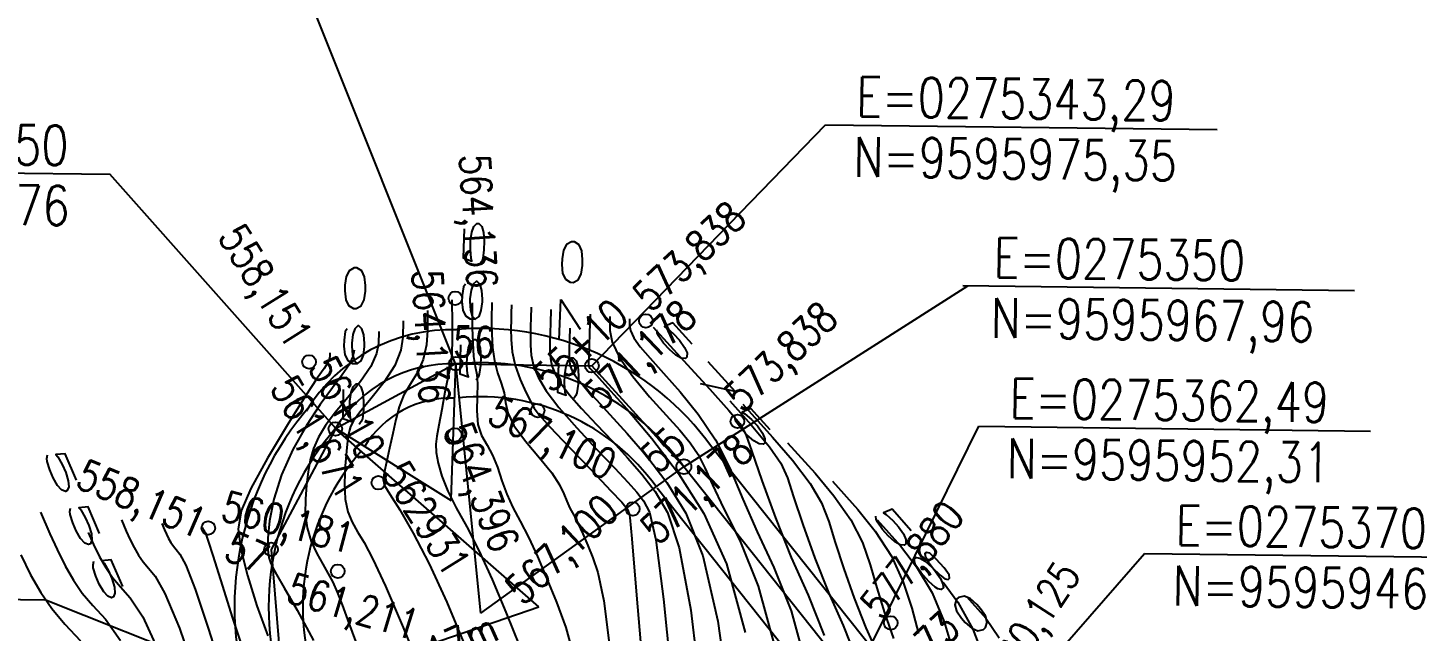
# Model space of a CAD drawing. Header units: millimetres. Extents: x 276147 to 291056, y 9594849 to 9609891.
# Drawn here: x 283581.1 to 283682.9, y 9603609.9 to 9603654 of the extents above; entities that cross this region are included whole.
import ezdxf
from ezdxf.enums import TextEntityAlignment as Align

# ---------------------------------------------------------------- set-up
doc = ezdxf.new("R2010")
doc.units = ezdxf.units.MM
doc.header["$LTSCALE"] = 10
doc.linetypes.add('CONTINUO', pattern=[0])
for name, color, linetype in [('Curvas mestras', 30, 'Continuous'), ('Curvas simples', 9, 'Continuous'), ('Curvas texto', 2, 'Continuous'), ('LINHA02', 8, 'Continuous'), ('TEXTO-PAPEL', 7, 'Continuous'), ('TEXTO02', 3, 'Continuous'), ('Top_malha_coord', 8, 'Continuous')]:
    doc.layers.add(name, color=color, linetype=linetype)
doc.styles.add('ROMANS', font='romans.shx', dxfattribs={"width": 0.8, "height": 4})
doc.styles.add('SIMPLEX', font='simplex', dxfattribs={"height": 0.2})

# ---------------------------------------------------------------- blocks, each defined once
blk = doc.blocks.new('Curvas')
at = {"layer": 'Curvas mestras', "linetype": 'CONTINUO'}
for points in [[(275328.535558, 9595979.944628, 565), (275328.53319, 9595979.650174, 565), (275328.534358, 9595979.062006, 565), (275328.543953, 9595978.12185, 565), (275328.575699, 9595977.023881, 565), (275328.645528, 9595976.025384, 565), (275328.757556, 9595975.303444, 565), (275328.868636, 9595974.714337, 565), (275328.923807, 9595974.034139, 565), (275328.895947, 9595973.107391, 565), (275328.869294, 9595972.052501, 565), (275328.955924, 9595971.056341, 565), (275329.231686, 9595970.250868, 565), (275329.627513, 9595969.548364, 565), (275330.038112, 9595968.806189, 565), (275330.386572, 9595967.919694, 565), (275330.709537, 9595966.936172, 565), (275331.072031, 9595965.940902, 565), (275331.525047, 9595964.984632, 565), (275332.063425, 9595963.979983, 565), (275332.667973, 9595962.805046, 565), (275333.320215, 9595961.374637, 565), (275334.004565, 9595959.750475, 565), (275334.706155, 9595958.031008, 565), (275335.411608, 9595956.176751, 565), (275336.113511, 9595953.596493, 565)], [(275335.701533, 9595978.110949, 570), (275335.67421, 9595977.308004, 570), (275335.651592, 9595976.561073, 570), (275335.643254, 9595976.022219, 570), (275335.66278, 9595975.648158, 570), (275335.724758, 9595975.346777, 570), (275335.847379, 9595975.03557, 570), (275336.063261, 9595974.670474, 570), (275336.408629, 9595974.217037, 570), (275336.921623, 9595973.633766, 570), (275337.648057, 9595972.850997, 570), (275338.635658, 9595971.792027, 570), (275339.901177, 9595970.402677, 570), (275341.337436, 9595968.718863, 570), (275342.806281, 9595966.799025, 570), (275344.188681, 9595964.569646, 570), (275345.442109, 9595961.429385, 570), (275346.543162, 9595956.644943, 570), (275347.488345, 9595949.848217, 570)], [(275319.889453, 9595976.496754, 560), (275319.792901, 9595976.022434, 560), (275319.524435, 9595975.414899, 560), (275319.018775, 9595974.673589, 560), (275318.296454, 9595973.733897, 560), (275317.399455, 9595972.515203, 560), (275316.38744, 9595970.973638, 560), (275315.390785, 9595969.212333, 560), (275314.557543, 9595967.371169, 560), (275314.000449, 9595965.588342, 560), (275313.690964, 9595963.995318, 560), (275313.565231, 9595962.721882, 560), (275313.563401, 9595961.854147, 560), (275313.641655, 9595961.303547, 560), (275313.76018, 9595960.937847, 560), (275313.90917, 9595960.604585, 560), (275314.198841, 9595960.070393, 560), (275314.769417, 9595959.081675, 560), (275315.708995, 9595957.447056, 560), (275316.897167, 9595955.224033, 560)], [(275347.426992, 9595972.780528, 575), (275348.976198, 9595971.028781, 575), (275350.323349, 9595969.406323, 575), (275351.148351, 9595968.207741, 575), (275351.634496, 9595967.135252, 575), (275352.09092, 9595965.742982, 575), (275352.763185, 9595963.716636, 575), (275353.642567, 9595961.268232, 575), (275354.656769, 9595958.741372, 575), (275355.728775, 9595956.345362, 575), (275356.7627, 9595953.752353, 575)], [(275300.390735, 9595963.143026, 555), (275300.788653, 9595962.270578, 555), (275301.234609, 9595961.371602, 555), (275301.692188, 9595960.573573, 555), (275302.189362, 9595959.8577, 555), (275302.7702, 9595959.168628, 555), (275303.482895, 9595958.365765, 555), (275304.392136, 9595956.967567, 555), (275305.566739, 9595954.407258, 555)], [(275363.046155, 9595959.515124, 580), (275364.136683, 9595958.034753, 580), (275365.224447, 9595956.068641, 580), (275366.125129, 9595953.687924, 580)]]:
    blk.add_polyline3d(points, dxfattribs=at)
at = {"layer": 'Curvas simples', "linetype": 'CONTINUO'}
for points in [[(275327.053722, 9595980.18504, 564), (275327.068782, 9595978.424051, 564), (275327.069139, 9595977.258868, 564), (275327.049864, 9595976.246998, 564), (275326.998666, 9595975.612886, 564), (275326.903121, 9595975.133837, 564), (275326.750774, 9595974.475369, 564), (275326.538952, 9595973.411239, 564), (275326.304122, 9595972.14816, 564), (275326.092534, 9595971.001084, 564), (275325.944656, 9595970.195939, 564), (275325.877826, 9595969.602553, 564), (275325.9036, 9595969.001727, 564), (275326.03685, 9595968.218658, 564), (275326.305722, 9595967.256105, 564), (275326.741679, 9595966.161222, 564), (275327.363761, 9595964.954072, 564), (275328.141321, 9595963.546356, 564), (275329.031293, 9595961.822687, 564), (275329.994127, 9595959.711131, 564), (275331.004358, 9595957.313559, 564), (275332.040038, 9595954.775298, 564)], [(275329.981952, 9595979.972072, 566), (275329.968753, 9595979.577892, 566), (275329.961394, 9595979.18174, 566), (275329.957805, 9595978.561819, 566), (275329.967574, 9595977.694885, 566), (275330.023204, 9595976.692431, 566), (275330.162923, 9595975.699633, 566), (275330.403265, 9595974.82962, 566), (275330.673993, 9595974.067337, 566), (275330.883175, 9595973.365679, 566), (275330.989762, 9595972.670626, 566), (275331.156235, 9595971.900487, 566), (275331.59596, 9595970.966655, 566), (275332.436597, 9595969.825164, 566), (275333.462983, 9595968.610624, 566), (275334.374249, 9595967.50229, 566), (275334.945824, 9595966.635819, 566), (275335.258329, 9595965.972492, 566), (275335.468683, 9595965.429996, 566), (275335.705977, 9595964.929093, 566), (275335.987985, 9595964.402848, 566), (275336.304652, 9595963.787405, 566), (275336.646303, 9595963.038143, 566), (275337.004772, 9595962.187392, 566), (275337.372272, 9595961.286719, 566), (275337.750075, 9595960.211941, 566), (275338.1757, 9595958.135878, 566), (275338.695725, 9595954.055601, 566)], [(275325.264917, 9595979.405926, 563), (275325.266114, 9595977.933636, 563), (275325.187397, 9595976.881036, 563), (275324.956953, 9595975.80703, 563), (275324.53211, 9595974.868369, 563), (275324.011069, 9595974.03082, 563), (275323.527246, 9595973.212408, 563), (275323.180149, 9595972.343498, 563), (275322.933661, 9595971.403818, 563), (275322.717756, 9595970.385436, 563), (275322.481792, 9595969.307384, 563), (275322.252656, 9595968.296537, 563), (275322.076617, 9595967.506734, 563), (275322.006712, 9595967.015381, 563), (275322.123036, 9595966.594161, 563), (275322.51245, 9595965.938325, 563), (275323.232437, 9595964.792187, 563), (275324.222963, 9595963.096313, 563), (275325.394613, 9595960.840328, 563), (275326.668039, 9595958.047624, 563), (275328.004151, 9595954.876642, 563)], [(275331.422376, 9595979.800973, 567), (275331.401948, 9595979.211156, 567), (275331.389598, 9595978.713306, 567), (275331.381251, 9595978.061633, 567), (275331.391195, 9595977.267921, 567), (275331.470708, 9595976.360981, 567), (275331.680317, 9595975.373881, 567), (275332.048974, 9595974.355796, 567), (275332.47935, 9595973.420336, 567), (275332.842543, 9595972.697218, 567), (275333.083576, 9595972.233861, 567), (275333.443176, 9595971.748474, 567), (275334.235996, 9595970.876969, 567), (275335.641509, 9595969.399459, 567), (275337.298453, 9595967.672885, 567), (275338.710386, 9595966.19839, 567), (275339.505075, 9595965.351943, 567), (275339.807121, 9595965.008812, 567), (275339.865335, 9595964.919091, 567), (275339.886907, 9595964.873554, 567), (275339.912544, 9595964.825713, 567), (275339.941332, 9595964.769764, 567), (275339.972391, 9595964.701649, 567), (275340.004979, 9595964.624308, 567), (275340.038388, 9595964.542429, 567), (275340.088542, 9595964.247131, 567), (275340.23789, 9595962.675264, 567), (275340.585512, 9595958.550108, 567), (275341.205653, 9595951.155135, 567)], [(275332.862801, 9595979.629874, 568), (275332.835143, 9595978.844421, 568), (275332.817802, 9595978.244872, 568), (275332.804698, 9595977.561446, 568), (275332.80898, 9595976.851878, 568), (275332.871524, 9595976.116902, 568), (275333.040136, 9595975.343004, 568), (275333.370942, 9595974.503432, 568), (275333.953347, 9595973.518478, 568), (275334.885078, 9595972.2952, 568), (275336.198405, 9595970.799112, 568), (275337.66379, 9595969.229578, 568), (275338.986239, 9595967.844422, 568), (275339.942434, 9595966.830869, 568), (275340.595756, 9595966.093747, 568), (275341.08126, 9595965.467284, 568), (275341.522272, 9595964.625511, 568), (275341.995212, 9595962.601673, 568), (275342.564768, 9595958.268816, 568), (275343.28319, 9595951.008434, 568)], [(275334.303226, 9595979.458776, 569), (275334.268338, 9595978.477685, 569), (275334.246006, 9595977.776438, 569), (275334.228145, 9595977.06126, 569), (275334.226117, 9595976.437048, 569), (275334.267152, 9595975.88253, 569), (275334.382447, 9595975.344891, 569), (275334.60916, 9595974.769501, 569), (275335.008304, 9595974.094476, 569), (275335.646853, 9595973.256118, 569), (275336.560014, 9595972.216439, 569), (275337.655923, 9595971.040287, 569), (275338.810949, 9595969.818225, 569), (275339.921805, 9595968.616773, 569), (275340.966596, 9595967.406305, 569), (275341.94377, 9595966.133154, 569), (275342.855477, 9595964.597578, 569), (275343.71866, 9595962.015529, 569), (275344.553965, 9595957.45688, 569), (275345.385768, 9595950.428325, 569)], [(275337.184075, 9595979.116578, 571), (275337.134728, 9595977.744213, 571), (275337.102414, 9595976.839569, 571), (275337.075038, 9595976.060887, 571), (275337.06039, 9595975.607389, 571), (275337.058408, 9595975.413787, 571), (275337.067069, 9595975.348664, 571), (275337.085597, 9595975.30164, 571), (275337.118218, 9595975.246472, 571), (275337.170404, 9595975.177956, 571), (275337.283232, 9595975.051092, 571), (275337.64019, 9595974.661706, 571), (275338.460368, 9595973.76583, 571), (275339.880548, 9595972.188581, 571), (275341.708276, 9595970.031421, 571), (275343.668792, 9595967.464895, 571), (275345.521886, 9595964.541713, 571), (275347.165557, 9595960.843241, 571), (275348.532358, 9595955.833007, 571)], [(275338.624499, 9595978.945479, 572), (275338.618256, 9595977.941619, 572), (275338.796521, 9595977.083349, 572), (275339.323152, 9595975.942421, 572), (275340.302336, 9595974.553699, 572), (275341.537618, 9595973.082985, 572), (275342.757382, 9595971.728814, 572), (275343.744904, 9595970.634045, 572), (275344.50302, 9595969.718833, 572), (275345.089456, 9595968.847661, 572), (275345.58295, 9595967.876898, 572), (275346.146291, 9595966.630479, 572), (275346.963278, 9595964.92423, 572), (275348.143593, 9595962.550564, 572), (275349.500446, 9595959.208248, 572), (275350.772928, 9595954.572635, 572)], [(275321.687306, 9595977.847697, 561), (275321.673364, 9595976.966605, 561), (275321.524595, 9595976.235757, 561), (275321.110933, 9595975.299648, 561), (275320.356467, 9595974.198015, 561), (275319.41619, 9595973.034324, 561), (275318.502819, 9595971.927968, 561), (275317.786853, 9595970.966964, 561), (275317.269902, 9595970.113815, 561), (275316.911358, 9595969.299646, 561), (275316.671459, 9595968.463718, 561), (275316.513829, 9595967.577852, 561), (275316.402944, 9595966.622004, 561), (275316.319668, 9595965.588656, 561), (275316.310429, 9595964.520382, 561), (275316.438046, 9595963.472282, 561), (275316.739989, 9595962.493056, 561), (275317.152324, 9595961.605817, 561), (275317.585767, 9595960.827281, 561), (275317.970402, 9595960.154154, 561), (275318.313794, 9595959.503098, 561), (275318.642878, 9595958.770763, 561), (275318.999821, 9595957.834696, 561), (275319.487711, 9595956.496025, 561), (275320.224871, 9595954.536771, 561)], [(275323.476112, 9595978.626812, 562), (275323.463446, 9595977.443221, 562), (275323.305655, 9595976.503203, 562), (275322.864041, 9595975.367063, 562), (275322.065555, 9595974.123851, 562), (275321.119018, 9595972.927803, 562), (275320.303718, 9595971.949447, 562), (275319.828908, 9595971.30755, 562), (275319.623695, 9595970.91382, 562), (275319.547151, 9595970.6282, 562), (275319.481896, 9595970.313598, 562), (275319.404761, 9595969.84478, 562), (275319.316125, 9595969.099474, 562), (275319.225489, 9595968.014706, 562), (275319.178832, 9595966.764676, 562), (275319.231254, 9595965.582882, 562), (275319.423053, 9595964.644028, 562), (275319.735313, 9595963.887647, 562), (275320.134318, 9595963.194481, 562), (275320.611124, 9595962.404593, 562), (275321.255886, 9595961.195349, 562), (275322.183532, 9595959.203435, 562), (275323.468055, 9595956.190182, 562), (275325.019706, 9595952.415484, 562)], [(275340.064924, 9595978.774381, 573), (275340.062078, 9595978.31669, 573), (275340.143354, 9595977.925379, 573), (275340.383461, 9595977.405195, 573), (275340.852423, 9595976.74735, 573), (275341.573278, 9595975.904015, 573), (275342.557319, 9595974.817599, 573), (275343.784677, 9595973.44555, 573), (275345.110828, 9595971.805463, 573), (275346.360083, 9595969.929973, 573), (275347.413363, 9595967.850613, 573), (275348.37802, 9595965.594534, 573), (275349.418014, 9595963.187786, 573), (275350.639465, 9595960.578314, 573), (275351.917132, 9595957.401635, 573), (275353.067932, 9595953.215157, 573)], [(275341.803859, 9595978.173997, 574), (275344.30316, 9595975.433608, 574), (275345.944101, 9595973.627586, 574), (275347.343129, 9595972.073859, 574), (275348.152996, 9595971.111704, 574), (275348.596095, 9595970.316478, 574), (275349.037232, 9595969.072559, 574), (275349.764238, 9595966.94296, 574), (275350.757056, 9595964.205245, 574), (275351.918657, 9595961.315618, 574), (275353.148939, 9595958.56585, 574), (275354.335518, 9595955.589995, 574)], [(275318.109696, 9595976.289468, 559), (275318.105541, 9595976.026903, 559), (275318.061208, 9595975.809111, 559), (275317.937937, 9595975.530151, 559), (275317.681083, 9595975.149164, 559), (275317.176718, 9595974.43347, 559), (275316.29609, 9595973.102438, 559), (275314.992581, 9595971.014116, 559), (275313.548097, 9595968.581282, 559), (275312.326674, 9595966.355393, 559), (275311.616127, 9595964.720811, 559), (275311.399374, 9595963.393501, 559), (275311.583112, 9595961.92233, 559), (275312.072686, 9595959.9835, 559), (275312.76805, 9595957.762551, 559), (275313.567804, 9595955.572358, 559)], [(275348.370014, 9595972.531979, 576), (275350.550825, 9595970.127447, 576), (275352.008295, 9595968.429975, 576), (275353.303568, 9595966.738787, 576), (275354.143707, 9595965.303777, 576), (275354.672897, 9595963.954026, 576), (275355.144607, 9595962.413406, 576), (275355.762131, 9595960.490312, 576), (275356.528078, 9595958.331219, 576), (275357.39488, 9595956.167125, 576), (275358.30861, 9595954.124875, 576)], [(275351.653092, 9595969.71097, 577), (275353.674658, 9595967.474366, 577), (275355.040392, 9595965.83117, 577), (275356.283788, 9595964.07125, 577), (275357.139063, 9595962.399814, 577), (275357.711298, 9595960.7728, 577), (275358.198294, 9595959.08383, 577), (275358.761078, 9595957.263988, 577), (275359.413588, 9595955.394206, 577)], [(275354.93617, 9595966.889961, 578), (275356.79849, 9595964.821285, 578), (275358.072489, 9595963.232364, 578), (275359.264008, 9595961.403714, 578), (275360.134418, 9595959.495851, 578), (275360.749699, 9595957.591574, 578), (275361.251981, 9595955.754254, 578)], [(275295.449175, 9595961.511821, 553), (275296.178188, 9595960.042248, 553), (275296.926201, 9595958.737694, 553), (275297.738941, 9595957.567443, 553), (275298.688448, 9595956.441004, 553), (275299.827061, 9595955.214074, 553)], [(275296.900518, 9595964.63953, 554), (275297.594713, 9595963.040528, 554), (275298.118914, 9595961.8912, 554), (275298.706398, 9595960.706925, 554), (275299.309194, 9595959.655633, 554), (275299.964152, 9595958.712572, 554), (275300.729324, 9595957.804816, 554), (275301.654978, 9595956.789919, 554), (275302.760225, 9595955.247331, 554)], [(275302.827033, 9595964.07411, 556), (275303.186757, 9595963.245525, 556), (275303.458392, 9595962.649957, 556), (275303.762819, 9595962.036279, 556), (275304.075181, 9595961.491512, 556), (275304.414572, 9595961.002829, 556), (275304.811076, 9595960.53244, 556), (275305.310812, 9595959.94161, 556), (275306.024048, 9595958.687804, 556), (275307.077089, 9595956.127537, 556), (275308.531039, 9595951.911132, 556)], [(275305.790291, 9595963.7914, 557), (275305.982779, 9595963.348024, 557), (275306.128131, 9595963.029335, 557), (275306.29103, 9595962.700957, 557), (275306.458175, 9595962.409452, 557), (275306.639783, 9595962.147957, 557), (275306.851952, 9595961.896252, 557), (275307.125509, 9595961.560213, 557), (275307.5502, 9595960.7501, 557), (275308.230502, 9595959.002268, 557), (275309.21608, 9595956.06492, 557), (275310.337353, 9595952.533643, 557)], [(275358.219248, 9595964.068952, 579), (275359.922323, 9595962.168204, 579), (275361.104586, 9595960.633559, 579), (275362.244228, 9595958.736178, 579), (275363.129774, 9595956.591887, 579), (275363.7881, 9595954.410348, 579)], [(275308.753548, 9595963.508689, 558), (275308.778801, 9595963.450523, 558), (275308.797869, 9595963.408714, 558), (275308.81924, 9595963.365634, 558), (275308.841168, 9595963.327391, 558), (275308.864993, 9595963.293086, 558), (275308.892828, 9595963.260064, 558), (275308.928716, 9595963.215979, 558), (275308.984431, 9595963.1097, 558), (275309.07368, 9595962.880402, 558), (275309.22548, 9595962.423535, 558), (275309.530094, 9595961.459657, 558), (275310.093095, 9595959.665601, 558), (275310.983453, 9595956.864214, 558), (275312.123727, 9595953.462385, 558)], [(275364.785404, 9595958.426934, 581), (275366.169988, 9595956.862043, 581), (275367.16878, 9595955.435947, 581)]]:
    blk.add_polyline3d(points, dxfattribs=at)
at = {"layer": 'Curvas texto', "style": 'SIMPLEX', "width": 3.299405}
for s, rotation, p, p2 in [('565', 88.27805944, (275329.096998, 9595973.661098, 565), (275329.47941, 9595986.381628, 565)), ('570', 87.95015087, (275336.244509, 9595972.31342, 570), (275336.699715, 9595985.031553, 570)), ('560', 89.09343355, (275320.543206, 9595970.40846, 560), (275320.74456, 9595983.133144, 560)), ('575', 312.29143803, (275341.420397, 9595978.269096, 575), (275349.983934, 9595968.855066, 575)), ('555', 293.46770487, (275296.905286, 9595969.288059, 555), (275301.973298, 9595957.61444, 555)), ('580', 311.69896239, (275357.481386, 9595964.63366, 580), (275365.94712, 9595955.131582, 580))]:
    blk.add_text(s, height=1.5, rotation=rotation, dxfattribs=at).set_placement(p, p2, align=Align.FIT)
blk = doc.blocks.new('est 1')
at = {"layer": 'LINHA02'}
for p, q in [((267949.69, 9592754.07), (267934.2, 9592792.8)), ((267959.69, 9592753.94), (267976.81, 9592771.59)), ((267976.81, 9592771.59), (268005.51, 9592771.23)), ((267895.66, 9592768.31), (267924.36, 9592767.96)), ((267940.92, 9592749.35), (267924.36, 9592767.96)), ((267966.43, 9592746.55), (267987.23, 9592759.8)), ((267986.87, 9592759.81), (268015.58, 9592759.45)), ((267978.88, 9592730.9), (267988.04, 9592749.51)), ((267988.04, 9592749.51), (268016.74, 9592749.15)), ((267987.23, 9592725.4), (268000.2, 9592740.2)), ((268000.2, 9592740.2), (268028.91, 9592739.84)), ((267890.88, 9592737.15), (267919.59, 9592736.8)), ((267937.06, 9592729.88), (267919.59, 9592736.8))]:
    blk.add_line(p, q, dxfattribs=at)
at = {"layer": 'TEXTO-PAPEL', "color": 7, "linetype": 'Continuous'}
for p, q in [((267951.54, 9592735.82), (267949.72, 9592754.1)), ((267949.69, 9592754.07), (267940.89, 9592749.32)), ((267949.37, 9592744.14), (267949.73, 9592754.07)), ((267940.89, 9592749.32), (267936.18, 9592740.5)), ((267955.81, 9592736.28), (267940.89, 9592749.32)), ((267949.4, 9592744.04), (267940.93, 9592749.34)), ((267951.54, 9592735.82), (267966.43, 9592746.55)), ((267978.88, 9592730.9), (267966.43, 9592746.55)), ((267936.18, 9592740.5), (267937.06, 9592729.88)), ((267937.06, 9592729.88), (267955.81, 9592736.28))]:
    blk.add_line(p, q, dxfattribs=at)
for centre, radius in [((267949.68, 9592758.88), 0.5), ((267963.65, 9592757.22), 0.5), ((267938.97, 9592754.22), 0.5), ((267949.72, 9592754.1), 0.5), ((267959.69, 9592753.94), 0.5), ((267955.72, 9592750.66), 0.5), ((267970.36, 9592749.87), 0.5), ((267940.89, 9592749.32), 0.5), ((267949.64, 9592748.88), 0.5), ((267966.43, 9592746.55), 0.543), ((267944.04, 9592745.37), 0.5), ((267962.69, 9592743.46), 0.5), ((267931.58, 9592742.06), 0.5), ((267936.18, 9592740.5), 0.5), ((267941.07, 9592738.9), 0.5), ((267981.59, 9592735.11), 0.5)]:
    blk.add_circle(centre, radius, dxfattribs=at)
at = {"layer": 'TEXTO02'}
for p in [(267949.69, 9592754.07), (267966.43, 9592746.55)]:
    blk.add_line(p, (267959.69, 9592753.94), dxfattribs=at)
at = {"layer": 'Top_malha_coord', "color": 6}
for p, q in [((267980.59, 9592732.77), (267968.38, 9592748.11)), ((267977.18, 9592729.03), (267964.47, 9592744.99))]:
    blk.add_line(p, q, dxfattribs=at)
for centre, radius, start, end in [((267949.37, 9592744.14), 12.44, 87.9581, 148.6027), ((267951.54, 9592735.82), 20.85, 35.792, 95.792), ((267949.37, 9592744.14), 9.94, 87.9581, 148.6027), ((267951.54, 9592735.82), 18.35, 35.792, 95.792), ((267949.37, 9592744.14), 7.44, 87.9581, 148.6027), ((267951.54, 9592735.82), 15.85, 35.792, 95.792), ((267955.84, 9592736.28), 22.34, 138.9145, 198.8143), ((267955.84, 9592736.28), 19.84, 138.9145, 198.8143), ((267955.84, 9592736.28), 17.34, 138.9145, 198.8143)]:
    blk.add_arc(centre, radius, start, end, dxfattribs=at)
blk.add_blockref('Curvas', (-7377.62, -3221.41), dxfattribs=at)
at = {"style": 'ROMANS', "width": 0.8}
for s, height, p in [('E=0275343,29', 2.9046, (267979.1, 9592775.09)), ('E=0275324,50', 2.9046, (267897.95, 9592771.82)), ('N=9595975,35', 2.9046, (267978.89, 9592770.69)), ('N=9595970,76', 2.9046, (267897.74, 9592767.41)), ('E=0275350', 2.905, (267989.16, 9592763.31)), ('N=9595967,96', 2.9046, (267988.95, 9592758.9)), ('E=0275362,49', 2.9046, (267990.33, 9592753.01)), ('N=9595952,31', 2.9046, (267990.12, 9592748.61)), ('E=0275370,84', 2.9046, (268002.49, 9592743.71)), ('N=9595946,81', 2.9046, (268002.28, 9592739.3))]:
    blk.add_text(s, height=height, rotation=359.2617, dxfattribs=at).set_placement(p, align=Align.TOP_LEFT)
at = {"layer": 'TEXTO02', "style": 'ROMANS', "width": 0.8}
for s, rotation, p in [('564,136', 273.38, (267952.19, 9592769.49)), ('573,838', 43.4853, (267962.49, 9592759.39)), ('558,151', 301.9683, (267934.11, 9592764.55)), ('564,136', 273.38, (267948.71, 9592761.04)), ('55+10', 43.4853, (267955.18, 9592753.48)), ('571,178', 43.4853, (267958.87, 9592752.16)), ('573,838', 43.4853, (267969.2, 9592752.04)), ('56', 358.8255, (267949.56, 9592756.83)), ('56+10', 298.7609, (267940.79, 9592754.89)), ('561,671', 301.7654, (267937.93, 9592753.47)), ('567,100', 334.0688, (267952.86, 9592751.81)), ('564,396', 291.517, (267950.83, 9592750.06)), ('55', 43.4853, (267963.04, 9592747.55)), ('571,178', 43.4853, (267963.04, 9592742.35)), ('558,151', 336.7968, (267922.61, 9592747.15)), ('562931', 301.7654, (267946.12, 9592747.21)), ('560,181', 345.2147, (267932.95, 9592744.81)), ('567,100', 43.4853, (267953.14, 9592737.93)), ('577,880', 51.0885, (267979.21, 9592736.62)), ('57', 336.7968, (267933.48, 9592741.87)), ('580,125', 56.7588, (267988.36, 9592731.63)), ('561,211', 342.9204, (267937.83, 9592738.81)), ('576,073', 43.4853, (267978.17, 9592729.34)), ('R=17m', 24.3324, (267944.05, 9592732.32))]:
    blk.add_text(s, height=2.207, rotation=rotation, dxfattribs=at).set_placement(p, align=Align.TOP_LEFT)

msp = doc.modelspace()

# ---------------------------------------------------------------- block references
at = {"layer": 'Top_malha_coord', "color": 7}
msp.add_blockref('est 1', (15662.71, 10875.35), dxfattribs=at)

doc.saveas('drawing.dxf')
